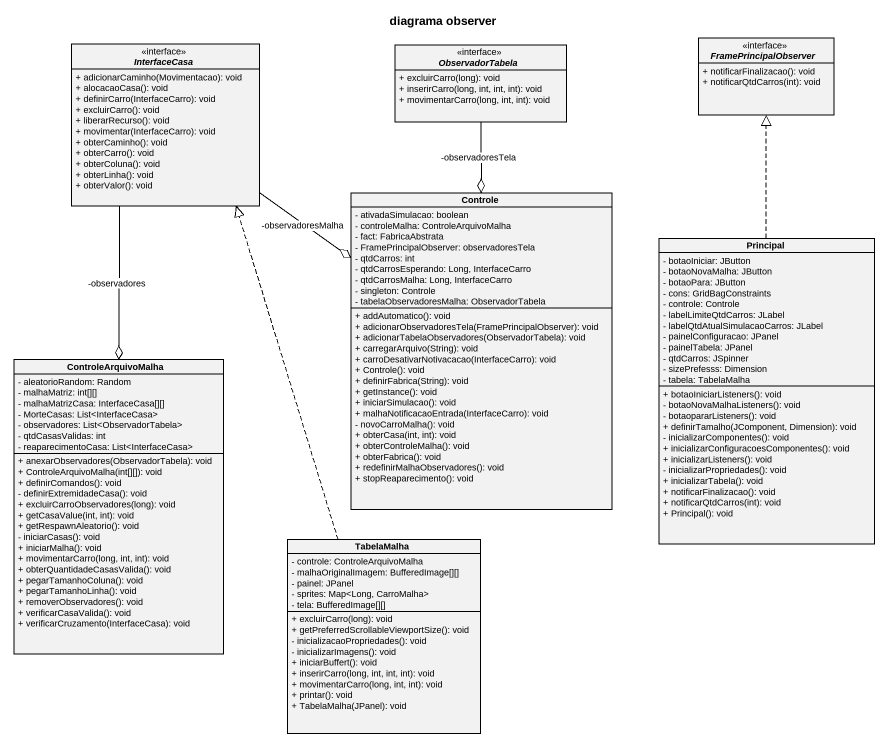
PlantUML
@startuml
title diagrama observer
hide circle
hide empty members
skinparam classAttributeIconSize 0
interface InterfaceCasa {
  + adicionarCaminho(Movimentacao): void
  + alocacaoCasa(): void
  + definirCarro(InterfaceCarro): void
  + excluirCarro(): void
  + liberarRecurso(): void
  + movimentar(InterfaceCarro): void
  + obterCaminho(): void
  + obterCarro(): void
  + obterColuna(): void
  + obterLinha(): void
  + obterValor(): void
}
interface ObservadorTabela {
  + excluirCarro(long): void
  + inserirCarro(long, int, int, int): void
  + movimentarCarro(long, int, int): void
}
interface FramePrincipalObserver {
  + notificarFinalizacao(): void
  + notificarQtdCarros(int): void
}
class Controle {
  - ativadaSimulacao: boolean
  - controleMalha: ControleArquivoMalha
  - fact: FabricaAbstrata
  - FramePrincipalObserver: observadoresTela
  - qtdCarros: int
  - qtdCarrosEsperando: Long, InterfaceCarro
  - qtdCarrosMalha: Long, InterfaceCarro
  - singleton: Controle
  - tabelaObservadoresMalha: ObservadorTabela
  + addAutomatico(): void
  + adicionarObservadoresTela(FramePrincipalObserver): void
  + adicionarTabelaObservadores(ObservadorTabela): void
  + carregarArquivo(String): void
  + carroDesativarNotivacacao(InterfaceCarro): void
  + Controle(): void
  + definirFabrica(String): void
  + getInstance(): void
  + iniciarSimulacao(): void
  + malhaNotificacaoEntrada(InterfaceCarro): void
  - novoCarroMalha(): void
  + obterCasa(int, int): void
  + obterControleMalha(): void
  + obterFabrica(): void
  + redefinirMalhaObservadores(): void
  + stopReaparecimento(): void
}
class Principal {
  - botaoIniciar: JButton
  - botaoNovaMalha: JButton
  - botaoPara: JButton
  - cons: GridBagConstraints
  - controle: Controle
  - labelLimiteQtdCarros: JLabel
  - labelQtdAtualSimulacaoCarros: JLabel
  - painelConfiguracao: JPanel
  - painelTabela: JPanel
  - qtdCarros: JSpinner
  - sizePrefesss: Dimension
  - tabela: TabelaMalha
  + botaoIniciarListeners(): void
  - botaoNovaMalhaListeners(): void
  - botaopararListeners(): void
  + definirTamalho(JComponent, Dimension): void
  - inicializarComponentes(): void
  + inicializarConfiguracoesComponentes(): void
  + inicializarListeners(): void
  - inicializarPropriedades(): void
  + inicializarTabela(): void
  + notificarFinalizacao(): void
  + notificarQtdCarros(int): void
  + Principal(): void
}
class ControleArquivoMalha {
  - aleatorioRandom: Random
  - malhaMatriz: int[][]
  - malhaMatrizCasa: InterfaceCasa[][]
  - MorteCasas: List<InterfaceCasa>
  - observadores: List<ObservadorTabela>
  - qtdCasasValidas: int
  - reaparecimentoCasa: List<InterfaceCasa>
  + anexarObservadores(ObservadorTabela): void
  + ControleArquivoMalha(int[][]): void
  + definirComandos(): void
  - definirExtremidadeCasa(): void
  + excluirCarroObservadores(long): void
  + getCasaValue(int, int): void
  + getRespawnAleatorio(): void
  - iniciarCasas(): void
  + iniciarMalha(): void
  + movimentarCarro(long, int, int): void
  + obterQuantidadeCasasValida(): void
  + pegarTamanhoColuna(): void
  + pegarTamanhoLinha(): void
  + removerObservadores(): void
  + verificarCasaValida(): void
  + verificarCruzamento(InterfaceCasa): void
}
class TabelaMalha {
  - controle: ControleArquivoMalha
  - malhaOriginalImagem: BufferedImage[][]
  - painel: JPanel
  - sprites: Map<Long, CarroMalha>
  - tela: BufferedImage[][]
  + excluirCarro(long): void
  + getPreferredScrollableViewportSize(): void
  - inicializacaoPropriedades(): void
  - inicializarImagens(): void
  + iniciarBuffert(): void
  + inserirCarro(long, int, int, int): void
  + movimentarCarro(long, int, int): void
  + printar(): void
  + TabelaMalha(JPanel): void
}
InterfaceCasa --o Controle : -observadoresMalha
InterfaceCasa --o ControleArquivoMalha : -observadores
ObservadorTabela --o Controle : -observadoresTela
Principal .up.|> FramePrincipalObserver
TabelaMalha .up.|> InterfaceCasa
@enduml
